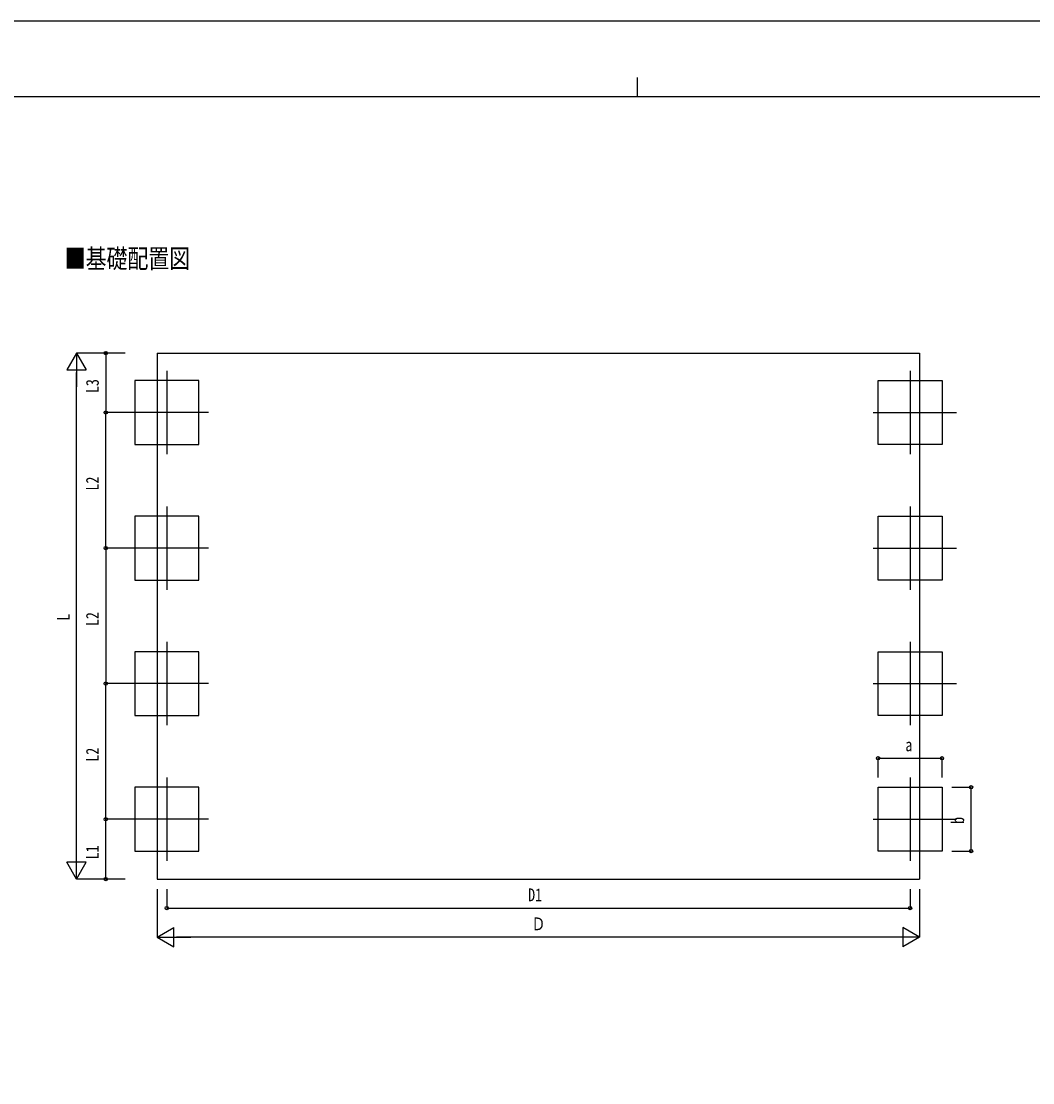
# Model space of a CAD drawing. Units: millimetres, scale not verified. Extents: x -16820 to 16820, y -11880 to 11880.
# Drawn here: x -6378 to 4063, y 917 to 11880 of the extents above; entities that cross this region are included whole.
import ezdxf
from ezdxf.enums import TextEntityAlignment as Align

# ---------------------------------------------------------------- set-up
doc = ezdxf.new("R2010")
doc.units = ezdxf.units.MM
doc.header["$LTSCALE"] = 50
for name, color, linetype in [('0-2_USER1', 3, 'Continuous'), ('0-3_YKK_12', 2, 'Continuous'), ('0-5_YKK_A1', 4, 'Continuous'), ('0-6_YKK_D', 6, 'Continuous'), ('0-7_YKK_ZWAK', 7, 'Continuous')]:
    doc.layers.add(name, color=color, linetype=linetype)
doc.styles.add('ＭＳ ゴシック', font='')
doc.styles.get('ＭＳ ゴシック').set_extended_font_data('MS Gothic')

msp = doc.modelspace()

# ---------------------------------------------------------------- linework, layer by layer
at = {"layer": '0-3_YKK_12'}
for p, q in [((-4876.6, 8269.32), (-4876.6, 7409.32)), ((2796.4, 8269.32), (2796.4, 7409.32)), ((-4446.6, 7839.32), (-5306.6, 7839.32)), ((2416.4, 7839.32), (3276.4, 7839.32)), ((-4876.6, 6869.32), (-4876.6, 6009.32)), ((2796.4, 6869.32), (2796.4, 6009.32)), ((-4446.6, 6439.32), (-5306.6, 6439.32)), ((2416.4, 6439.32), (3276.4, 6439.32)), ((-4876.6, 5469.32), (-4876.6, 4609.32)), ((2796.4, 5469.32), (2796.4, 4609.32)), ((-4446.6, 5039.32), (-5306.6, 5039.32)), ((2416.4, 5039.32), (3276.4, 5039.32)), ((-4876.6, 4069.32), (-4876.6, 3209.32)), ((2796.4, 4069.32), (2796.4, 3209.32)), ((-4446.6, 3639.32), (-5306.6, 3639.32)), ((2416.4, 3639.32), (3276.4, 3639.32))]:
    msp.add_line(p, q, dxfattribs=at)
at = {"layer": '0-5_YKK_A1'}
for p, q in [((-4975.1, 8452.5), (-4975.1, 3020.71)), ((-4975.1, 3020.71), (2894.9, 3020.71))]:
    msp.add_line(p, q, dxfattribs=at)
msp.add_lwpolyline([(-4975.1, 8452.5), (2894.9, 8452.5), (2894.9, 3020.71)], dxfattribs=at)
for points in [[(-4546.6, 7509.32), (-4546.6, 8169.32), (-5206.6, 8169.32), (-5206.6, 7509.32)], [(2466.4, 7509.32), (2466.4, 8169.32), (3126.4, 8169.32), (3126.4, 7509.32)], [(-4546.6, 6109.32), (-4546.6, 6769.32), (-5206.6, 6769.32), (-5206.6, 6109.32)], [(2466.4, 6109.32), (2466.4, 6769.32), (3126.4, 6769.32), (3126.4, 6109.32)], [(-4546.6, 4709.32), (-4546.6, 5369.32), (-5206.6, 5369.32), (-5206.6, 4709.32)], [(2466.4, 4709.32), (2466.4, 5369.32), (3126.4, 5369.32), (3126.4, 4709.32)], [(-4546.6, 3309.32), (-4546.6, 3969.32), (-5206.6, 3969.32), (-5206.6, 3309.32)], [(2466.4, 3309.32), (2466.4, 3969.32), (3126.4, 3969.32), (3126.4, 3309.32)]]:
    msp.add_lwpolyline(points, close=True, dxfattribs=at)
at = {"layer": '0-6_YKK_D'}
for p, q in [((-5806.6, 8452.5), (-5906.6, 8279.29)), ((-5306.6, 8452.5), (-5807.6, 8452.5)), ((-5806.6, 8452.5), (-5706.6, 8279.29)), ((-5806.6, 8452.5), (-5806.6, 8106.09)), ((-5306.6, 8452.5), (-5507.6, 8452.5)), ((-5506.6, 8452.5), (-5506.6, 7839.32)), ((-5906.6, 8279.29), (-5706.6, 8279.29)), ((-5806.6, 3220.71), (-5806.6, 8252.5)), ((-5307.6, 7839.32), (-5507.6, 7839.32)), ((-5306.6, 7839.32), (-5507.6, 7839.32)), ((-5506.6, 6439.32), (-5506.6, 7839.32)), ((-5306.6, 6439.32), (-5507.6, 6439.32)), ((-5306.6, 6439.32), (-5507.6, 6439.32)), ((-5506.6, 6439.32), (-5506.6, 5039.32)), ((-5306.6, 5039.32), (-5507.6, 5039.32)), ((-5306.6, 5039.32), (-5507.6, 5039.32)), ((-5506.6, 3639.32), (-5506.6, 5039.32)), ((2466.4, 4069.32), (2466.4, 4270.32)), ((2466.4, 4269.32), (3126.4, 4269.32)), ((3126.4, 4069.32), (3126.4, 4270.32)), ((3226.4, 3969.32), (3427.4, 3969.32)), ((3426.4, 3309.32), (3426.4, 3969.32)), ((-5306.6, 3639.32), (-5507.6, 3639.32)), ((-5306.6, 3639.32), (-5507.6, 3639.32)), ((-5506.6, 3020.71), (-5506.6, 3639.32)), ((-5806.6, 3020.71), (-5806.6, 3367.12)), ((3226.4, 3309.32), (3427.4, 3309.32)), ((-5806.6, 3020.71), (-5906.6, 3193.92)), ((-5706.6, 3193.92), (-5906.6, 3193.92)), ((-5806.6, 3020.71), (-5706.6, 3193.92)), ((-5306.6, 3020.71), (-5807.6, 3020.71)), ((-5306.6, 3020.71), (-5507.6, 3020.71)), ((-4975.1, 2917.25), (-4975.1, 2419.71)), ((-4876.6, 2917.25), (-4876.6, 2719.71)), ((2796.4, 2917.25), (2796.4, 2719.71)), ((2894.9, 2917.25), (2894.9, 2419.71)), ((-4876.6, 2720.71), (2796.4, 2720.71)), ((-4975.1, 2420.71), (-4801.9, 2520.71)), ((-4975.1, 2420.71), (-4801.9, 2320.71)), ((-4975.1, 2420.71), (-4628.69, 2420.71)), ((-4801.9, 2320.71), (-4801.9, 2520.71)), ((2694.9, 2420.71), (-4775.1, 2420.71)), ((2894.9, 2420.71), (2548.49, 2420.71)), ((2894.9, 2420.71), (2721.69, 2520.71)), ((2721.69, 2520.71), (2721.69, 2320.71)), ((2894.9, 2420.71), (2721.69, 2320.71))]:
    msp.add_line(p, q, dxfattribs=at)
for centre in [(-5506.6, 8452.5), (-5506.6, 7839.32), (-5506.6, 7839.32), (-5506.6, 6439.32), (-5506.6, 6439.32), (-5506.6, 5039.32), (-5506.6, 5039.32), (2466.4, 4269.32), (3126.4, 4269.32), (3426.4, 3969.32), (-5506.6, 3639.32), (-5506.6, 3639.32), (3426.4, 3309.32), (-5506.6, 3020.71), (-4876.6, 2720.71), (2796.4, 2720.71)]:
    msp.add_circle(centre, 17, dxfattribs=at)
at = {"layer": '0-7_YKK_ZWAK'}
for p, q in [((-19.92, 11300), (-19.92, 11100)), ((15580.08, 11100), (-15619.92, 11100))]:
    msp.add_line(p, q, dxfattribs=at)
msp.add_lwpolyline([(-16820, -11880), (16820, -11880), (16820, 11880), (-16820, 11880)], close=True, dxfattribs=at)

# ---------------------------------------------------------------- texts
at = {"layer": '0-2_USER1', "style": 'ＭＳ ゴシック', "width": 0.8}
msp.add_text('■基礎配置図', height=197.9, dxfattribs=at).set_placement((-5930.05, 9270.71), align=Align.BOTTOM_LEFT)
at = {"layer": '0-6_YKK_D', "style": 'ＭＳ ゴシック', "width": 0.8}
for s, p in [('L3', (-5538.6, 8040.31)), ('L2', (-5538.6, 7033.72)), ('L', (-5838.6, 5688.6)), ('L2', (-5538.6, 5633.72)), ('L2', (-5538.6, 4233.72)), ('b', (3394.4, 3591.32)), ('L1', (-5538.6, 3224.41))]:
    msp.add_text(s, height=132, rotation=90, dxfattribs=at).set_placement(p, align=Align.BOTTOM_LEFT)
for s, p in [('a', (2748.4, 4301.32)), ('D1', (-1145.7, 2752.71)), ('Ｄ', (-1112.1, 2452.71))]:
    msp.add_text(s, height=132, dxfattribs=at).set_placement(p, align=Align.BOTTOM_LEFT)

doc.saveas('drawing.dxf')
